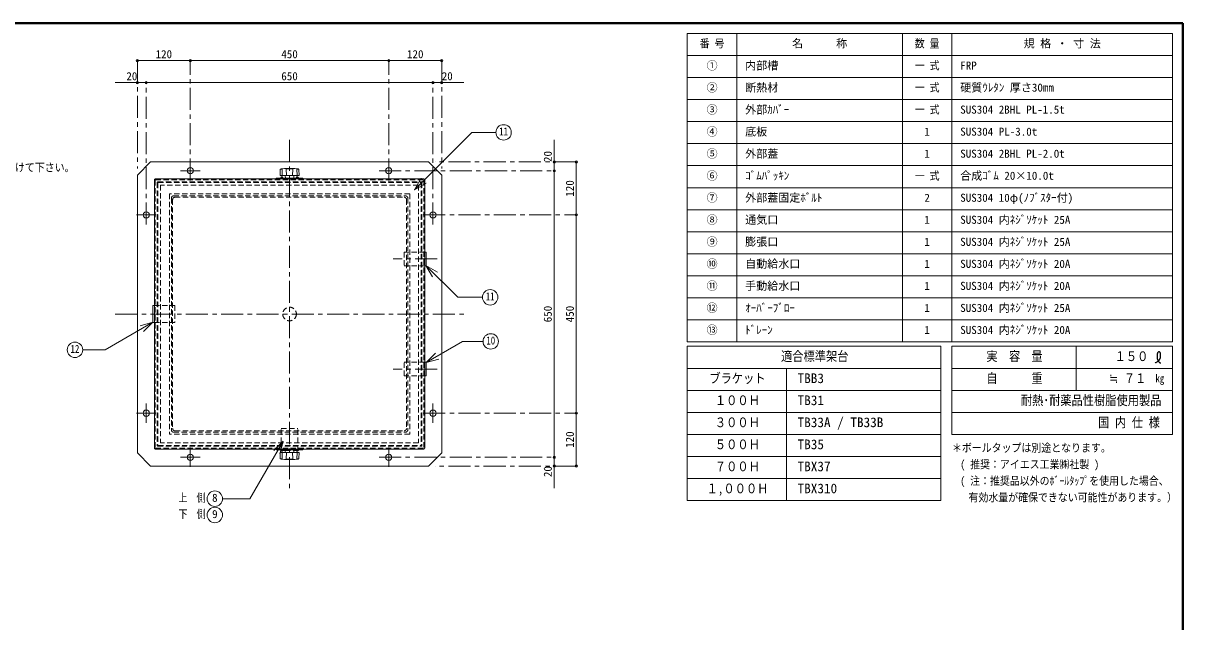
# Model space of a CAD drawing. Units: millimetres at full size, sheet at 1:10; some dimension numbers follow another scale. Extents: x -2123 to 1927, y -1358 to 1452.
# Drawn here: x -702 to 1927, y 93 to 1452 of the extents above; entities that cross this region are included whole.
import ezdxf
from ezdxf.enums import TextEntityAlignment as Align

# ---------------------------------------------------------------- set-up
doc = ezdxf.new("R2010")
doc.units = ezdxf.units.MM
doc.header["$LTSCALE"] = 10
doc.header["$PDMODE"] = 32
doc.header["$PDSIZE"] = 5
doc.linetypes.add('CHAIN1', pattern=[8, 5, -1, 1, -1])
doc.linetypes.add('DASHED1', pattern=[1.8, 1.2, -0.6])
doc.layers.add('0-0', color=7, linetype='Continuous', lineweight=18)
doc.styles.add('ＭＳ ゴシック', font='')
doc.styles.get('ＭＳ ゴシック').set_extended_font_data('MS Gothic')

msp = doc.modelspace()

# ---------------------------------------------------------------- linework, layer by layer
at = {"layer": '0-0', "color": 1, "lineweight": 40}
for p, q in [((1927.2, 1451.91), (-2122.8, 1451.91)), ((1927.2, -1358.09), (1927.2, 1451.91))]:
    msp.add_line(p, q, dxfattribs=at)
at = {"layer": '0-0', "color": 3}
for p, q in [((1903.87, 1428.58), (803.87, 1428.58)), ((803.87, 728.58), (803.87, 1428.58)), ((916.37, 728.58), (916.37, 1428.58)), ((1291.37, 728.58), (1291.37, 1428.58)), ((1403.87, 728.58), (1403.87, 1428.58)), ((1903.87, 728.58), (1903.87, 1428.58)), ((1903.87, 1378.58), (803.87, 1378.58)), ((1903.87, 1328.58), (803.87, 1328.58)), ((1903.87, 1278.58), (803.87, 1278.58)), ((1903.87, 1228.58), (803.87, 1228.58)), ((1903.87, 1178.58), (803.87, 1178.58)), ((1903.87, 1128.58), (803.87, 1128.58)), ((1903.87, 1078.58), (803.87, 1078.58)), ((1903.87, 1028.58), (803.87, 1028.58)), ((1903.87, 978.58), (803.87, 978.58)), ((1903.87, 928.58), (803.87, 928.58)), ((1903.87, 878.58), (803.87, 878.58)), ((1903.87, 828.58), (803.87, 828.58)), ((1903.87, 778.58), (803.87, 778.58)), ((1903.87, 728.58), (803.87, 728.58)), ((1378.87, 718.58), (803.87, 718.58)), ((803.87, 368.58), (803.87, 718.58)), ((1378.87, 368.58), (1378.87, 718.58)), ((1903.87, 718.58), (1403.87, 718.58)), ((1403.87, 518.58), (1403.87, 718.58)), ((1685.12, 618.58), (1685.12, 718.58)), ((1903.87, 518.58), (1903.87, 718.58)), ((1378.87, 668.58), (803.87, 668.58)), ((1028.87, 368.58), (1028.87, 668.58)), ((1903.87, 668.58), (1403.87, 668.58)), ((1378.87, 618.58), (803.87, 618.58)), ((1903.87, 618.58), (1403.87, 618.58)), ((1378.87, 568.58), (803.87, 568.58)), ((1903.87, 568.58), (1403.87, 568.58)), ((1378.87, 518.58), (803.87, 518.58)), ((1903.87, 518.58), (1403.87, 518.58)), ((1378.87, 468.58), (803.87, 468.58)), ((1378.87, 418.58), (803.87, 418.58)), ((1378.87, 368.58), (803.87, 368.58))]:
    msp.add_line(p, q, dxfattribs=at)
at = {"layer": '0-0', "color": 4, "lineweight": 9}
for p, q in [((-442.8, 1366.91), (-322.8, 1366.91)), ((-322.8, 1366.91), (127.2, 1366.91)), ((127.2, 1366.91), (247.2, 1366.91)), ((-492.8, 1316.91), (-422.8, 1316.91)), ((-422.8, 1316.91), (227.2, 1316.91)), ((297.2, 1316.91), (227.2, 1316.91)), ((502.2, 1186.91), (502.2, 1116.91)), ((-442.8, 1106.91), (-412.8, 1136.91)), ((217.2, 1136.91), (-412.8, 1136.91)), ((217.2, 1136.91), (247.2, 1106.91)), ((552.2, 1016.91), (552.2, 1136.91)), ((-442.8, 476.91), (-442.8, 1106.91)), ((247.2, 476.91), (247.2, 1106.91)), ((502.2, 466.91), (502.2, 1116.91)), ((552.2, 566.91), (552.2, 1016.91)), ((552.2, 446.91), (552.2, 566.91)), ((-412.8, 446.91), (-442.8, 476.91)), ((247.2, 476.91), (217.2, 446.91)), ((-412.8, 446.91), (217.2, 446.91)), ((502.2, 396.91), (502.2, 466.91))]:
    msp.add_line(p, q, dxfattribs=at)
at = {"layer": '0-0', "color": 4, "linetype": 'CHAIN1', "lineweight": 9}
for p, q in [((-442.8, 1366.91), (-442.8, 1121.91)), ((-322.8, 1094.91), (-322.8, 1366.91)), ((127.2, 1094.91), (127.2, 1366.91)), ((247.2, 1366.91), (247.2, 1121.91)), ((-422.8, 994.91), (-422.8, 1316.91)), ((227.2, 994.91), (227.2, 1316.91)), ((-97.8, 1186.91), (-97.8, 396.91)), ((552.2, 1136.91), (232.2, 1136.91)), ((-344.8, 1116.91), (-300.8, 1116.91)), ((105.2, 1116.91), (502.2, 1116.91)), ((-444.8, 1016.91), (-400.8, 1016.91)), ((205.2, 1016.91), (552.2, 1016.91)), ((237.2, 916.91), (137.2, 916.91)), ((-492.8, 791.91), (297.2, 791.91)), ((237.2, 666.91), (137.2, 666.91)), ((-422.8, 544.91), (-422.8, 588.91)), ((227.2, 544.91), (227.2, 588.91)), ((-444.8, 566.91), (-400.8, 566.91)), ((205.2, 566.91), (552.2, 566.91)), ((-322.8, 444.91), (-322.8, 488.91)), ((127.2, 444.91), (127.2, 488.91)), ((-344.8, 466.91), (-300.8, 466.91)), ((105.2, 466.91), (502.2, 466.91)), ((552.2, 446.91), (232.2, 446.91))]:
    msp.add_line(p, q, dxfattribs=at)
at = {"layer": '0-0'}
for p, q in [((185.67, 1074.05), (315.68, 1204.06)), ((369.94, 1204.06), (315.68, 1204.06)), ((-119.26, 1106.43), (-118.84, 1119.58)), ((-118.76, 1105.91), (-76.84, 1105.91)), ((-109.56, 1121.9), (-116.95, 1121.51)), ((-114.74, 1105.91), (-114.25, 1120.46)), ((-109.04, 1121.91), (-86.56, 1121.91)), ((-107.34, 1100.37), (-107.8, 1105.91)), ((-104.66, 1105.91), (-105.14, 1120.46)), ((-90.95, 1105.91), (-90.46, 1120.46)), ((-88.26, 1100.37), (-87.8, 1105.91)), ((-86.04, 1121.9), (-78.66, 1121.51)), ((-80.87, 1105.91), (-81.35, 1120.46)), ((-76.34, 1106.43), (-76.76, 1119.58)), ((-404.3, 1096.41), (-404.3, 487.41)), ((-402.3, 1098.41), (206.7, 1098.41)), ((-127.8, 1098.41), (-127.8, 1099.91)), ((-67.8, 1099.91), (-127.8, 1099.91)), ((-112.8, 1101.91), (-117.8, 1101.91)), ((-117.8, 1101.91), (-117.8, 1099.91)), ((-115.3, 1101.91), (-115.3, 1099.91)), ((-113.8, 1101.91), (-113.8, 1103.42)), ((-112.8, 1101.91), (-112.8, 1099.91)), ((-82.8, 1101.91), (-77.8, 1101.91)), ((-82.8, 1101.91), (-82.8, 1099.91)), ((-81.8, 1101.91), (-81.8, 1103.42)), ((-80.3, 1101.91), (-80.3, 1099.91)), ((-77.8, 1101.91), (-77.8, 1099.91)), ((-67.8, 1098.41), (-67.8, 1099.91)), ((185.67, 1074.05), (200.67, 1100.03)), ((185.67, 1074.05), (211.65, 1089.05)), ((208.7, 1096.41), (208.7, 487.41)), ((212.2, 932.41), (208.7, 932.41)), ((212.2, 932.41), (212.2, 901.41)), ((208.7, 901.41), (212.2, 901.41)), ((211.45, 902.18), (237.44, 887.18)), ((211.45, 902.18), (283.78, 829.85)), ((211.45, 902.18), (226.45, 876.2)), ((283.78, 829.85), (339.54, 829.85)), ((-404.3, 810.91), (-407.8, 810.91)), ((-407.59, 773.21), (-515.95, 710.64)), ((-407.59, 773.21), (-436.57, 765.44)), ((-407.59, 773.21), (-428.8, 751.99)), ((-566.78, 710.64), (-515.95, 710.64)), ((211.74, 682), (294.38, 729.71)), ((340.82, 729.71), (294.38, 729.71)), ((211.74, 682), (232.96, 703.22)), ((211.74, 682), (240.72, 689.77)), ((208.7, 682.41), (212.2, 682.41)), ((212.2, 651.41), (212.2, 682.41)), ((212.2, 651.41), (208.7, 651.41)), ((-112.34, 503.28), (-187.65, 372.84)), ((-112.34, 503.28), (-133.55, 482.07)), ((-112.34, 503.28), (-120.1, 474.3)), ((-402.3, 485.41), (206.7, 485.41)), ((-127.8, 485.41), (-127.8, 483.91)), ((-67.8, 483.91), (-127.8, 483.91)), ((-119.26, 477.4), (-118.84, 464.25)), ((-118.76, 477.91), (-76.84, 477.91)), ((-117.8, 481.91), (-117.8, 483.91)), ((-112.8, 481.91), (-117.8, 481.91)), ((-115.3, 481.91), (-115.3, 483.91)), ((-114.74, 477.91), (-114.25, 463.37)), ((-113.8, 481.91), (-113.8, 480.4)), ((-112.8, 481.91), (-112.8, 483.91)), ((-112.8, 481.91), (-107.47, 481.91)), ((-107.34, 483.45), (-107.8, 477.91)), ((-104.66, 477.91), (-105.14, 463.37)), ((-90.95, 477.91), (-90.46, 463.37)), ((-88.26, 483.45), (-87.8, 477.91)), ((-82.8, 481.91), (-88.13, 481.91)), ((-82.8, 481.91), (-82.8, 483.91)), ((-82.8, 481.91), (-77.8, 481.91)), ((-81.8, 481.91), (-81.8, 480.4)), ((-80.87, 477.91), (-81.35, 463.37)), ((-80.3, 481.91), (-80.3, 483.91)), ((-77.8, 481.91), (-77.8, 483.91)), ((-76.34, 477.4), (-76.76, 464.25)), ((-67.8, 485.41), (-67.8, 483.91)), ((-109.56, 461.93), (-116.95, 462.32)), ((-109.04, 461.91), (-86.56, 461.91)), ((-86.04, 461.93), (-78.66, 462.32)), ((-187.65, 372.84), (-249.65, 372.84))]:
    msp.add_line(p, q, dxfattribs=at)
at = {"layer": '0-0', "color": 4, "linetype": 'DASHED1', "lineweight": 9}
for p, q in [((-402.3, 1095.41), (-402.3, 488.41)), ((-401.3, 1096.41), (205.7, 1096.41)), ((-397.8, 1090.41), (-397.8, 493.41)), ((-396.3, 1091.91), (200.7, 1091.91)), ((-396.3, 1089.66), (-396.3, 494.16)), ((-395.55, 1090.41), (199.95, 1090.41)), ((-390.3, 1084.41), (-390.3, 499.41)), ((194.7, 1084.41), (-390.3, 1084.41)), ((194.7, 1084.41), (194.7, 499.41)), ((200.7, 1089.66), (200.7, 494.16)), ((202.2, 1090.41), (202.2, 493.41)), ((206.7, 1095.41), (206.7, 488.41)), ((-370.3, 1064.41), (-370.3, 519.41)), ((174.7, 1064.41), (-370.3, 1064.41)), ((-365.8, 1054.91), (-365.8, 528.91)), ((-362.8, 1051.91), (-362.8, 531.91)), ((-360.8, 1059.91), (165.2, 1059.91)), ((-357.8, 1056.91), (162.2, 1056.91)), ((167.2, 1051.91), (167.2, 531.91)), ((170.2, 1054.91), (170.2, 528.91)), ((174.7, 1064.41), (174.7, 519.41)), ((162.2, 932.41), (162.2, 901.41)), ((208.7, 932.41), (162.2, 932.41)), ((208.7, 901.41), (162.2, 901.41)), ((-404.3, 810.91), (-357.8, 810.91)), ((-357.8, 810.91), (-357.8, 772.91)), ((-404.3, 772.91), (-357.8, 772.91)), ((208.7, 682.41), (162.2, 682.41)), ((162.2, 651.41), (162.2, 682.41)), ((208.7, 651.41), (162.2, 651.41)), ((-357.8, 526.91), (162.2, 526.91)), ((-116.8, 481.91), (-116.8, 531.91)), ((-116.8, 531.91), (-78.8, 531.91)), ((-78.8, 481.91), (-78.8, 531.91)), ((174.7, 519.41), (-370.3, 519.41)), ((-360.8, 523.91), (165.2, 523.91)), ((-401.3, 487.41), (205.7, 487.41)), ((-396.3, 491.91), (200.7, 491.91)), ((-395.55, 493.41), (199.95, 493.41)), ((194.7, 499.41), (-390.3, 499.41)), ((-107.47, 481.91), (-88.13, 481.91))]:
    msp.add_line(p, q, dxfattribs=at)
at = {"layer": '0-0'}
for points in [[(-116.8, 1101.91), (-116.8, 1103.42), (-113.8, 1103.42)], [(-78.8, 1101.91), (-78.8, 1103.42), (-81.8, 1103.42)], [(-404.3, 772.91), (-407.8, 772.91), (-407.8, 810.91)], [(-116.8, 481.91), (-116.8, 480.4), (-113.8, 480.4)], [(-78.8, 481.91), (-78.8, 480.4), (-81.8, 480.4)]]:
    msp.add_lwpolyline(points, dxfattribs=at)
at = {"layer": '0-0', "color": 5, "lineweight": 25}
for points in [[(1864.87, 681.2), (1865.53, 681.57), (1866.65, 682.23), (1867.76, 682.9), (1868.85, 683.59), (1869.93, 684.33), (1870.97, 685.11), (1871.56, 685.58), (1871.99, 685.95), (1872.72, 686.62), (1873.4, 687.33), (1874.04, 688.08), (1874.62, 688.86), (1875.13, 689.69), (1875.4, 690.19), (1875.59, 690.59), (1875.87, 691.31), (1876.11, 692.05), (1876.3, 692.81), (1876.45, 693.57), (1876.56, 694.34), (1876.6, 694.79), (1876.64, 695.25), (1876.67, 696.05), (1876.68, 696.85), (1876.67, 697.64), (1876.64, 698.45), (1876.62, 699.25), (1876.6, 699.72), (1876.59, 700.22), (1876.56, 701.08), (1876.49, 701.93), (1876.36, 702.76), (1876.13, 703.57), (1875.78, 704.34), (1875.51, 704.77), (1875.33, 705), (1875, 705.37), (1874.62, 705.7), (1874.22, 705.97)], [(1874.22, 705.97), (1873.79, 706.17), (1873.35, 706.29), (1873.1, 706.3), (1872.88, 706.29), (1872.52, 706.21), (1872.16, 706.07), (1871.81, 705.87), (1871.48, 705.64), (1871.18, 705.37), (1871.01, 705.21), (1870.78, 704.95), (1870.44, 704.47), (1870.15, 703.97), (1869.91, 703.45), (1869.72, 702.9), (1869.56, 702.35), (1869.48, 702.03), (1869.39, 701.62), (1869.26, 700.91), (1869.17, 700.2), (1869.09, 699.49), (1869.02, 698.78), (1868.96, 698.06), (1868.93, 697.64), (1868.89, 697.14), (1868.82, 696.29), (1868.76, 695.43), (1868.72, 694.57), (1868.72, 693.72), (1868.77, 692.87), (1868.82, 692.38), (1868.88, 691.95), (1869.03, 691.23), (1869.21, 690.5), (1869.44, 689.79), (1869.69, 689.09), (1869.96, 688.39), (1870.14, 687.99), (1870.26, 687.71)], [(1870.26, 687.71), (1870.49, 687.22), (1870.73, 686.74), (1870.98, 686.26), (1871.24, 685.78), (1871.51, 685.31), (1871.67, 685.03), (1871.87, 684.72), (1872.22, 684.17), (1872.59, 683.65), (1873, 683.15), (1873.43, 682.7), (1873.9, 682.29), (1874.19, 682.07), (1874.44, 681.92), (1874.89, 681.67), (1875.36, 681.46), (1875.85, 681.28), (1876.35, 681.11), (1876.86, 680.96), (1877.15, 680.87)]]:
    msp.add_lwpolyline(points, dxfattribs=at)
at = {"layer": '0-0'}
for centre in [(387.44, 1204.06), (357.04, 829.85), (358.32, 729.71), (-584.28, 710.64), (-267.15, 372.84), (-267.15, 335.84)]:
    msp.add_circle(centre, 17.5, dxfattribs=at)
at = {"layer": '0-0', "color": 4, "lineweight": 9}
for centre in [(-322.8, 1116.91), (127.2, 1116.91), (-422.8, 1016.91), (227.2, 1016.91), (-422.8, 566.91), (227.2, 566.91), (-322.8, 466.91), (127.2, 466.91)]:
    msp.add_circle(centre, 7, dxfattribs=at)
at = {"layer": '0-0', "color": 4, "linetype": 'DASHED1', "lineweight": 9}
msp.add_circle((-97.8, 791.91), 15.5, dxfattribs=at)
at = {"layer": '0-0'}
for centre, radius, start, end in [((-118.76, 1106.41), 0.5, 178.15415, 270), ((-116.84, 1119.51), 2, 93.01913, 178.15415), ((-117.31, 1118.84), 2.07, 93.02757, 128.73305), ((-117.23, 1110.96), 9.96, 72.62002, 91.09064), ((-109.04, 1111.91), 10, 90, 93.01913), ((-104.64, 1120.48), 0.5, 97.29873, 181.90915), ((-97.8, 1067.08), 54.34, 82.70127, 97.29873), ((-90.96, 1120.48), 0.5, 358.09085, 82.70127), ((-86.56, 1111.91), 10, 86.98087, 90), ((-78.38, 1110.96), 9.96, 88.90936, 107.37998), ((-78.76, 1119.51), 2, 1.84585, 86.98087), ((-78.3, 1118.84), 2.07, 51.26695, 86.97243), ((-76.84, 1106.41), 0.5, 270, 1.84585), ((-402.3, 1096.41), 2, 90, 180), ((-106.84, 1100.41), 0.5, 184.76364, 270), ((-88.76, 1100.41), 0.5, 270, 355.23636), ((206.7, 1096.41), 2, 0, 90), ((-402.3, 487.41), 2, 180, 270), ((-118.76, 477.41), 0.5, 90, 181.84585), ((-106.84, 483.41), 0.5, 90, 175.23636), ((-88.76, 483.41), 0.5, 4.76364, 90), ((-76.84, 477.41), 0.5, 358.15415, 90), ((206.7, 487.41), 2, 270, 0), ((-116.84, 464.31), 2, 181.84585, 266.98087), ((-117.31, 464.98), 2.07, 231.26695, 266.97243), ((-117.23, 472.87), 9.96, 268.90936, 287.37998), ((-109.04, 471.91), 10, 266.98087, 270), ((-104.64, 463.35), 0.5, 178.09085, 262.70127), ((-97.8, 516.75), 54.34, 262.70127, 277.29873), ((-90.96, 463.35), 0.5, 277.29873, 1.90915), ((-86.56, 471.91), 10, 270, 273.01913), ((-78.38, 472.87), 9.96, 252.62002, 271.09064), ((-78.76, 464.31), 2, 273.01913, 358.15415), ((-78.3, 464.98), 2.07, 273.02757, 308.73305)]:
    msp.add_arc(centre, radius, start, end, dxfattribs=at)
at = {"layer": '0-0', "color": 4, "linetype": 'DASHED1', "lineweight": 9}
for centre, radius, start, end in [((-401.3, 1095.41), 1, 90, 180), ((-396.3, 1090.41), 1.5, 90, 180), ((-395.55, 1089.66), 0.75, 90, 180), ((199.95, 1089.66), 0.75, 0, 90), ((200.7, 1090.41), 1.5, 0, 90), ((205.7, 1095.41), 1, 0, 90), ((-360.8, 1054.91), 5, 90, 180), ((-357.8, 1051.91), 5, 90, 180), ((162.2, 1051.91), 5, 0, 90), ((165.2, 1054.91), 5, 0, 90), ((-360.8, 528.91), 5, 180, 270), ((-357.8, 531.91), 5, 180, 270), ((162.2, 531.91), 5, 270, 0), ((165.2, 528.91), 5, 270, 0), ((-401.3, 488.41), 1, 180, 270), ((-396.3, 493.41), 1.5, 180, 270), ((-395.55, 494.16), 0.75, 180, 270), ((199.95, 494.16), 0.75, 270, 0), ((200.7, 493.41), 1.5, 270, 0), ((205.7, 488.41), 1, 270, 0)]:
    msp.add_arc(centre, radius, start, end, dxfattribs=at)
at = {"layer": '0-0', "color": 1}
for p in [(-442.8, 1366.91), (-322.8, 1366.91), (127.2, 1366.91), (247.2, 1366.91), (-442.8, 1316.91), (-422.8, 1316.91), (227.2, 1316.91), (247.2, 1316.91), (502.2, 1136.91), (552.2, 1136.91), (502.2, 1116.91), (552.2, 1016.91), (552.2, 566.91), (502.2, 466.91), (502.2, 446.91), (552.2, 446.91)]:
    msp.add_point(p, dxfattribs=at)

# ---------------------------------------------------------------- texts
at = {"layer": '0-0', "style": 'ＭＳ ゴシック'}
for s, height, width, p in [('番 号', 18.33, 0.9, (831.99, 1391.08)), ('数 量', 18.33, 0.9, (1319.49, 1391.08)), ('一 式', 18.33, 0.9, (1319.49, 1341.08)), ('一 式', 18.33, 0.9, (1319.49, 1291.08)), ('一 式', 18.33, 0.9, (1319.49, 1241.08)), ('11', 18.33, 0.8, (377.44, 1191.56)), ('○ 配管は必ずフレキシブルジョイントをタンク側に近い位置に取り付けて下さい。', 18.33, 0.9, (-1429.05, 1109.83)), ('一 式', 18.33, 0.9, (1319.49, 1091.08)), ('11', 18.33, 0.8, (347.04, 817.35)), ('10', 18.33, 0.8, (348.32, 717.21)), ('12', 18.33, 0.8, (-594.28, 698.14)), ('適合標準架台', 21.99, 0.85, (1016.37, 678.58)), ('実\u3000容\u3000量', 21.99, 0.85, (1481.99, 678.58)), ('１５０', 21.99, 0.85, (1772.62, 678.58)), ('ブラケット', 21.99, 0.85, (853.87, 628.58)), ('自\u3000\u3000\u3000重', 21.99, 0.85, (1481.99, 628.58)), ('≒ ７１', 21.99, 0.85, (1760.12, 628.58)), ('kg', 18.33, 0.8, (1865.12, 631.08)), ('１００Ｈ', 21.99, 0.85, (866.37, 578.58)), ('耐熱･耐薬品性樹脂使用製品', 21.99, 0.85, (1560.12, 578.58)), ('３００Ｈ', 21.99, 0.85, (866.37, 528.58)), ('国 内 仕 様', 21.99, 0.85, (1735.12, 528.58)), ('５００Ｈ', 21.99, 0.85, (866.37, 478.58)), ('＊ボールタップは別途となります。', 18.33, 0.9, (1403.87, 473.58)), ('７００Ｈ', 21.99, 0.85, (866.37, 428.58)), ('( 推奨：アイエス工業㈱社製 )', 18.33, 0.9, (1422.62, 436.08)), ('( 注：推奨品以外のﾎﾞｰﾙﾀｯﾌﾟを使用した場合、', 18.33, 0.9, (1422.62, 398.58)), ('１,０００Ｈ', 21.99, 0.85, (847.62, 378.58)), ('上\u3000側', 18.33, 0.8, (-349.65, 360.34)), ('有効水量が確保できない可能性があります。）', 18.33, 0.9, (1441.37, 361.08)), ('下\u3000側', 18.33, 0.8, (-349.65, 323.34))]:
    msp.add_text(s, height=height, dxfattribs=dict(at, width=width)).set_placement(p, align=Align.BOTTOM_LEFT)
for s, height, p in [('名\u3000\u3000\u3000称', 18.33, (1041.37, 1391.08)), ('規 格 ・ 寸 法', 18.33, (1566.37, 1391.08)), ('120', 18.33, (-401.55, 1366.91)), ('450', 18.33, (-116.55, 1366.91)), ('120', 18.33, (168.45, 1366.91)), ('①', 18.33, (847.62, 1341.08)), ('内部槽', 18.33, (935.12, 1341.08)), ('FRP', 18.33, (1422.62, 1341.08)), ('20', 18.33, (-467.8, 1316.91)), ('650', 18.33, (-116.55, 1316.91)), ('20', 18.33, (247.2, 1316.91)), ('②', 18.33, (847.62, 1291.08)), ('断熱材', 18.33, (935.12, 1291.08)), ('硬質ｳﾚﾀﾝ 厚さ30㎜', 18.33, (1422.62, 1291.08)), ('③', 18.33, (847.62, 1241.08)), ('外部ｶﾊﾞｰ', 18.33, (935.12, 1241.08)), ('SUS304 2BHL PL-1.5t', 18.33, (1422.62, 1241.08)), ('④', 18.33, (847.62, 1191.08)), ('底板', 18.33, (935.12, 1191.08)), ('1', 18.33, (1341.37, 1191.08)), ('SUS304 PL-3.0t', 18.33, (1422.62, 1191.08)), ('⑤', 18.33, (847.62, 1141.08)), ('外部蓋', 18.33, (935.12, 1141.08)), ('1', 18.33, (1341.37, 1141.08)), ('SUS304 2BHL PL-2.0t', 18.33, (1422.62, 1141.08)), ('⑥', 18.33, (847.62, 1091.08)), ('ｺﾞﾑﾊﾟｯｷﾝ', 18.33, (935.12, 1091.08)), ('合成ｺﾞﾑ 20×10.0t', 18.33, (1422.62, 1091.08)), ('⑦', 18.33, (847.62, 1041.08)), ('外部蓋固定ﾎﾞﾙﾄ', 18.33, (935.12, 1041.08)), ('2', 18.33, (1341.37, 1041.08)), ('SUS304 10φ(ﾉﾌﾞｽﾀｰ付)', 18.33, (1422.62, 1041.08)), ('⑧', 18.33, (847.62, 991.08)), ('通気口', 18.33, (935.12, 991.08)), ('1', 18.33, (1341.37, 991.08)), ('SUS304 内ﾈｼﾞｿｹｯﾄ 25A', 18.33, (1422.62, 991.08)), ('⑨', 18.33, (847.62, 941.08)), ('膨張口', 18.33, (935.12, 941.08)), ('1', 18.33, (1341.37, 941.08)), ('SUS304 内ﾈｼﾞｿｹｯﾄ 25A', 18.33, (1422.62, 941.08)), ('⑩', 18.33, (847.62, 891.08)), ('自動給水口', 18.33, (935.12, 891.08)), ('1', 18.33, (1341.37, 891.08)), ('SUS304 内ﾈｼﾞｿｹｯﾄ 20A', 18.33, (1422.62, 891.08)), ('⑪', 18.33, (847.62, 841.08)), ('手動給水口', 18.33, (935.12, 841.08)), ('SUS304 内ﾈｼﾞｿｹｯﾄ 20A', 18.33, (1422.62, 841.08)), ('1', 18.33, (1341.37, 841.08)), ('⑫', 18.33, (847.62, 791.08)), ('ｵｰﾊﾞｰﾌﾞﾛｰ', 18.33, (935.12, 791.08)), ('SUS304 内ﾈｼﾞｿｹｯﾄ 25A', 18.33, (1422.62, 791.08)), ('1', 18.33, (1341.37, 791.08)), ('⑬', 18.33, (847.62, 741.08)), ('ﾄﾞﾚｰﾝ', 18.33, (935.12, 741.08)), ('1', 18.33, (1341.37, 741.08)), ('SUS304 内ﾈｼﾞｿｹｯﾄ 20A', 18.33, (1422.62, 741.08)), ('TBB3', 21.99, (1053.87, 628.58)), ('TB31', 21.99, (1053.87, 578.58)), ('TB33A / TB33B', 21.99, (1053.87, 528.58)), ('TB35', 21.99, (1053.87, 478.58)), ('TBX37', 21.99, (1053.87, 428.58)), ('TBX310', 21.99, (1053.87, 378.58)), ('8', 18.33, (-273.4, 360.34)), ('9', 18.33, (-273.4, 323.34))]:
    msp.add_text(s, height=height, dxfattribs=at).set_placement(p, align=Align.BOTTOM_LEFT)
for s, p in [('20', (502.2, 1136.91)), ('120', (552.2, 1058.16)), ('650', (502.2, 773.16)), ('450', (552.2, 773.16)), ('120', (552.2, 488.16)), ('20', (502.2, 421.91))]:
    msp.add_text(s, height=18.33, rotation=90, dxfattribs=at).set_placement(p, align=Align.BOTTOM_LEFT)

doc.saveas('drawing.dxf')
